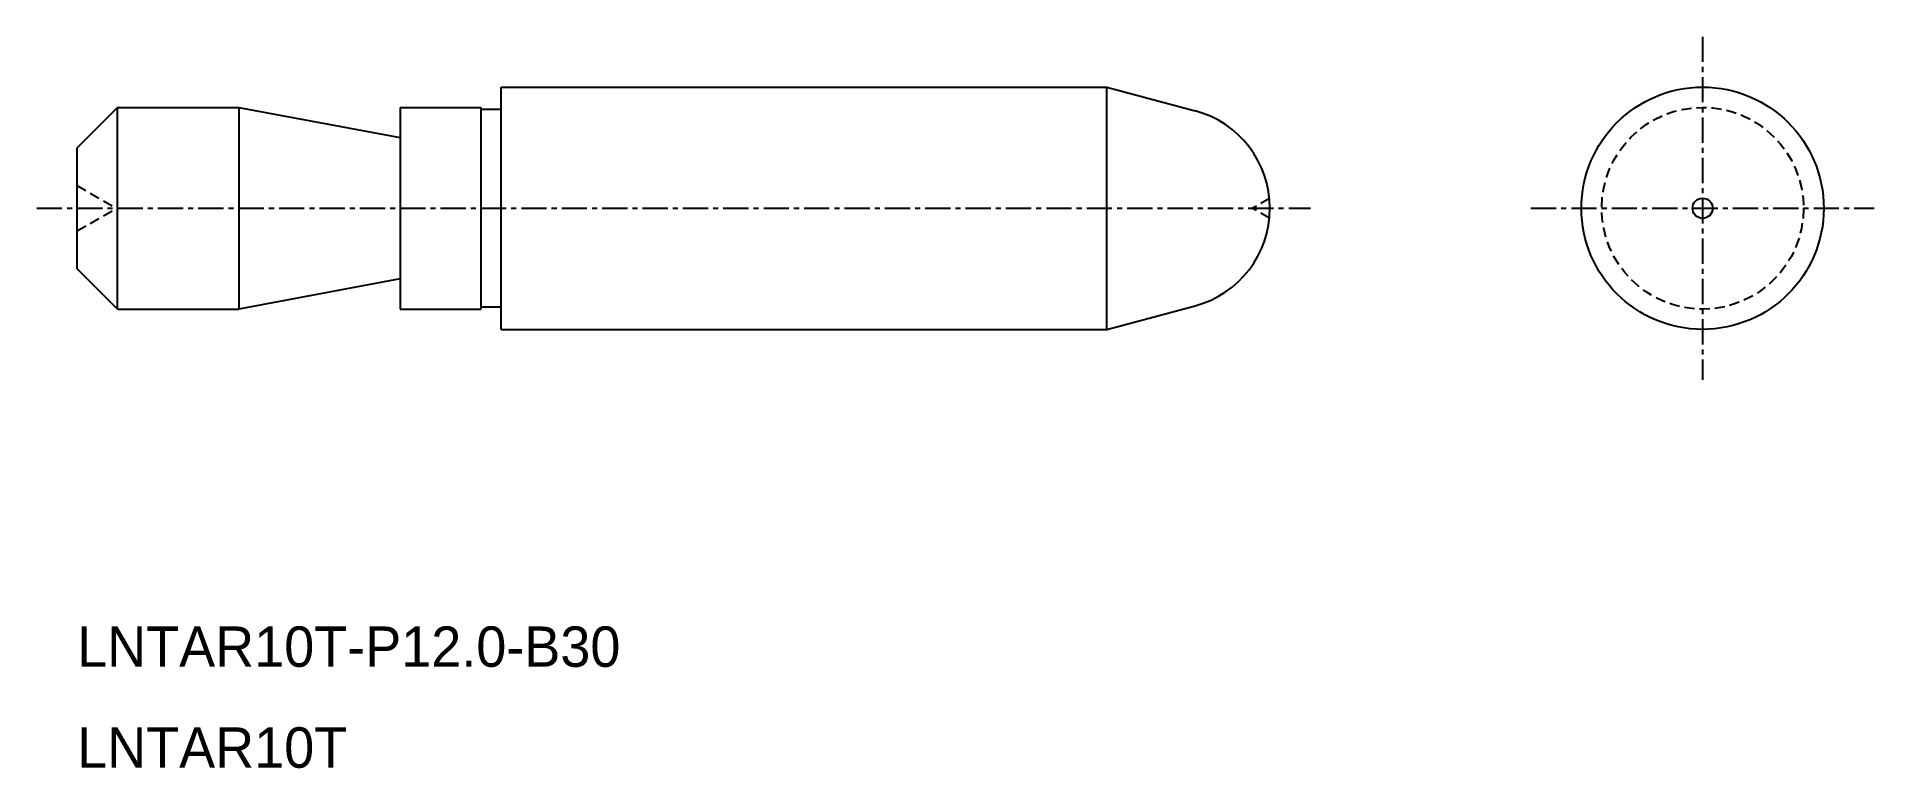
# Model space of a CAD drawing. Extents: x -1880.5 to -1789.5, y -1150.7 to -1114.5.
import ezdxf

# ---------------------------------------------------------------- set-up
doc = ezdxf.new("R2010")
doc.units = 0
doc.linetypes.add('CENTER', pattern=[2, 1.25, -0.25, 0.25, -0.25])
doc.linetypes.add('DASHED', pattern=[0.75, 0.5, -0.25])
doc.layers.get('0').update_dxf_attribs({"linetype": 'CONTINUOUS'})
doc.layers.add('CENTER', color=1, linetype='CENTER')

msp = doc.modelspace()

# ---------------------------------------------------------------- linework, layer by layer
at = {"color": 7, "linetype": 'CONTINUOUS'}
for p, q in [((-1857.526, -1128.965), (-1857.526, -1116.965)), ((-1857.526, -1116.965), (-1827.526, -1116.965)), ((-1827.526, -1116.965), (-1823.158, -1118.136)), ((-1827.526, -1128.965), (-1827.526, -1116.965)), ((-1876.526, -1117.965), (-1878.526, -1119.965)), ((-1876.526, -1117.965), (-1870.526, -1117.965)), ((-1870.526, -1117.965), (-1862.526, -1119.465)), ((-1870.526, -1117.965), (-1870.526, -1127.965)), ((-1862.526, -1117.965), (-1858.526, -1117.965)), ((-1862.526, -1117.965), (-1862.526, -1127.965)), ((-1858.526, -1117.965), (-1858.526, -1127.965)), ((-1857.526, -1118.065), (-1858.526, -1118.065)), ((-1878.526, -1125.965), (-1878.526, -1119.965)), ((-1876.526, -1127.965), (-1878.526, -1125.965)), ((-1862.526, -1126.465), (-1870.526, -1127.965)), ((-1876.526, -1127.965), (-1870.526, -1127.965)), ((-1862.526, -1127.965), (-1858.526, -1127.965)), ((-1857.526, -1127.865), (-1858.526, -1127.865)), ((-1827.526, -1128.965), (-1823.158, -1127.795)), ((-1857.526, -1128.965), (-1827.526, -1128.965))]:
    msp.add_line(p, q, dxfattribs=at)
at = {"color": 3, "linetype": 'DASHED'}
for p, q in [((-1878.526, -1121.84), (-1876.577, -1122.965)), ((-1819.476, -1122.479), (-1820.318, -1122.965)), ((-1878.526, -1124.09), (-1876.577, -1122.965)), ((-1819.476, -1123.452), (-1820.318, -1122.965))]:
    msp.add_line(p, q, dxfattribs=at)
msp.add_circle((-1798.026, -1122.965), 5, dxfattribs=at)
at = {"color": 7, "linetype": 'CONTINUOUS'}
msp.add_arc((-1824.452, -1122.965), 5, 285, 75, dxfattribs=at)
at = {"layer": 'CENTER', "color": 1, "linetype": 'CENTER'}
for p, q in [((-1798.026, -1114.465), (-1798.026, -1131.465)), ((-1880.526, -1122.965), (-1817.452, -1122.965)), ((-1806.526, -1122.965), (-1789.526, -1122.965))]:
    msp.add_line(p, q, dxfattribs=at)
at = {"layer": 'CENTER', "color": 7, "linetype": 'CONTINUOUS'}
msp.add_line((-1876.526, -1127.965), (-1876.526, -1117.965), dxfattribs=at)
for radius in [6, 0.5]:
    msp.add_circle((-1798.026, -1122.965), radius, dxfattribs=at)

# ---------------------------------------------------------------- texts
at = {"color": 7, "linetype": 'CONTINUOUS'}
for s, p in [('LNTAR10T-P12.0-B30', (-1878.526, -1145.687)), ('LNTAR10T', (-1878.526, -1150.687))]:
    msp.add_text(s, height=2, dxfattribs=at).set_placement(p)

doc.saveas('drawing.dxf')
